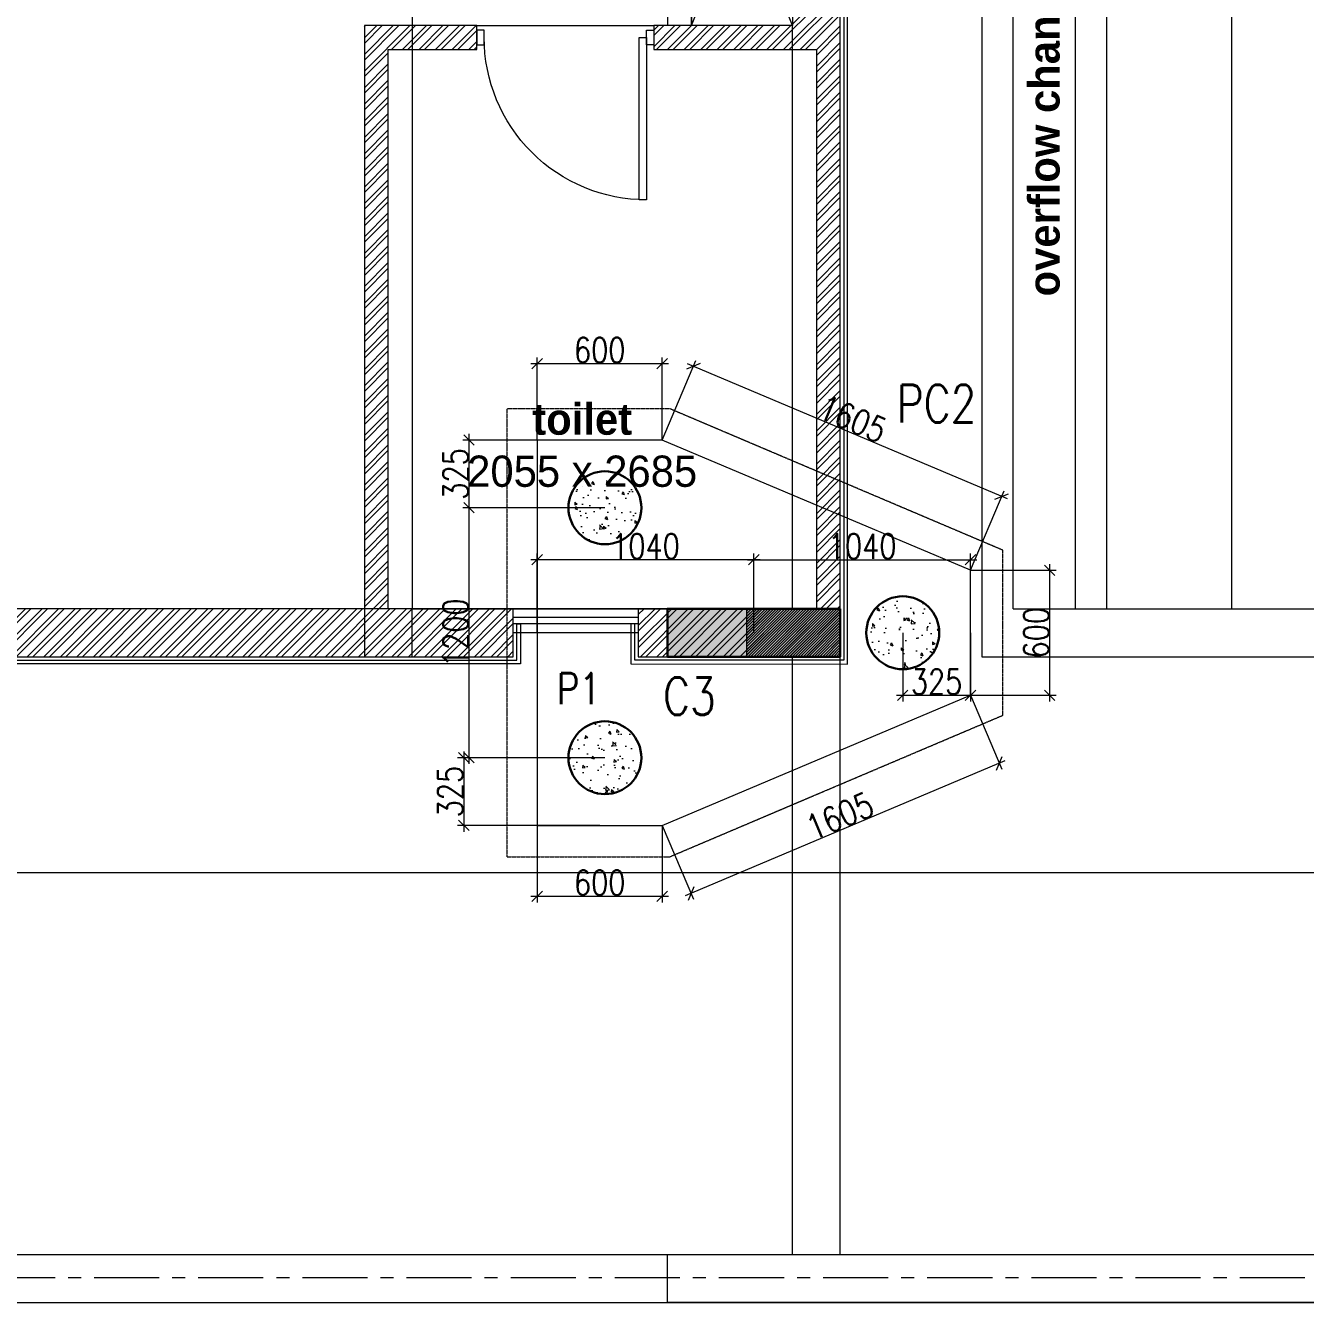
# Model space of a CAD drawing. Header units: metres. Extents: x 5205117 to 5948571, y 646915 to 1143748.
# Drawn here: x 5686707 to 5692852, y 806120 to 812250 of the extents above; entities that cross this region are included whole.
import ezdxf

# ---------------------------------------------------------------- set-up
doc = ezdxf.new("R2010")
doc.units = ezdxf.units.M
doc.header["$MEASUREMENT"] = 0
doc.header["$PDMODE"] = 35
doc.header["$PDSIZE"] = 10
for name, pattern in [('CENTER', [2, 1.25, -0.25, 0.25, -0.25]), ('DASHED', [0.75, 0.5, -0.25]), ('DOT2', [0.125, 0, -0.125]), ('HIDDEN', [0.375, 0.25, -0.125])]:
    doc.linetypes.add(name, pattern=pattern)
doc.layers.get('0').update_dxf_attribs({"color": 1, "linetype": 'DASHED', "lineweight": 30})
for name, color, linetype, lineweight in [('A-Center line', 1, 'CENTER', 9), ('PLOT', 7, 'Continuous', 5), ('road ht', 8, 'Continuous', 5), ('S-COLUMN & WALL', 5, 'Continuous', 30), ('S-COLUMN_H', 250, 'Continuous', 0), ('S-FOUND-EXCAVATION', 253, 'HIDDEN', 0), ('S-FOUND-FOOTING', 7, 'Continuous', 15), ('S-PILE', 96, 'Continuous', 30), ('S-TEXT', 7, 'Continuous', 0), ('S-TEXT COL.', 1, 'Continuous', 0), ('S-TEXT PILE', 7, 'Continuous', 0)]:
    doc.layers.add(name, color=color, linetype=linetype, lineweight=lineweight)
doc.layers.add('A-GF', color=8, linetype='Continuous', lineweight=0, transparency=0.5)
doc.styles.add('C-ROOM', font='arial.ttf')
doc.styles.add('CENTURY GOTHIC', font='GOTHIC.TTF')
doc.styles.add('SETU 1', font='romans.shx', dxfattribs={"width": 0.8})
doc.styles.get("Standard").update_dxf_attribs({"font": 'GOTHIC.TTF'})
doc.dimstyles.new('A-DIM 100', dxfattribs={"dimscale": 100, "dimtxt": 2.5, "dimasz": 1.5, "dimexe": 1, "dimexo": 1, "dimgap": 0.5, "dimtad": 1, "dimdec": 0, "dimrnd": 5, "dimzin": 3, "dimdsep": 46, "dimtxsty": 'C-ROOM', "dimblk1": 'ARCHTICK', "dimblk2": 'ARCHTICK', "dimsah": 1, "dimcen": 1.5, "dimdle": 1, "dimclrd": 256, "dimclre": 256, "dimclrt": 256, "dimadec": 0, "dimazin": 0, "dimtfac": 0.6, "dimtdec": 0, "dimtofl": 0, "dimtmove": 1, "dimatfit": 3, "dimfxl": 1, "dimtolj": 1, "dimtzin": 0, "dimlwd": -1, "dimlwe": -1, "dimarcsym": 0})
doc.dimstyles.get("Standard").update_dxf_attribs({"dimtxt": 2, "dimasz": 1, "dimexe": 0, "dimexo": 0, "dimgap": 0.1, "dimtad": 1, "dimdsep": 46, "dimtxsty": 'Standard', "dimblk": 'OBLIQUE', "dimcen": 0.1, "dimclrd": 256, "dimclre": 256, "dimclrt": 256, "dimadec": 0, "dimazin": 0, "dimtfac": 1, "dimtofl": 0, "dimtmove": 1, "dimatfit": 2, "dimldrblk": 'OPEN90', "dimfxl": 1, "dimtolj": 1, "dimtzin": 0, "dimlwd": -1, "dimlwe": -1, "dimarcsym": 0})

# ---------------------------------------------------------------- blocks, each defined once
blk = doc.blocks.new('_Oblique')
at = {"color": 0, "linetype": 'ByBlock', "lineweight": -2}
blk.add_line((-0.5, -0.5), (0.5, 0.5), dxfattribs=at)
blk = doc.blocks.new('*D272')
at = {"layer": 'Defpoints', "color": 0, "ltscale": 5, "transparency": 16777216}
for p in [(5710283.693550553, 809370.2669085823), (5683528.693550552, 809293.9105159726), (5710283.693550553, 808184.6789096132)]:
    blk.add_point(p, dxfattribs=at)
at = {"layer": 'road ht', "linetype": 'DOT2', "ltscale": 5, "transparency": 16777216}
for p, q in [((5710283.693550553, 809370.2669085823), (5710283.693550553, 808184.6789096132)), ((5683528.693550552, 809293.9105159726), (5683528.693550552, 808184.6789096132))]:
    blk.add_line(p, q, dxfattribs=at)
at = {"layer": 'road ht', "ltscale": 5, "transparency": 16777216}
blk.add_line((5683528.693550552, 808184.6789096132), (5710283.693550553, 808184.6789096132), dxfattribs=at)
at = {"layer": 'road ht', "ltscale": 5, "transparency": 16777216, "rotation": 180}
blk.add_blockref('_Oblique', (5683528.693550552, 808184.6789096132), dxfattribs=at)
at = {"layer": 'road ht', "ltscale": 5, "transparency": 16777216}
blk.add_blockref('_Oblique', (5710283.693550553, 808184.6789096132), dxfattribs=at)
at = {"layer": 'road ht', "ltscale": 5, "transparency": 16777216, "insert": (5696906.193550553, 808289.8095010477), "char_height": 200, "attachment_point": 5}
blk.add_mtext('\\A1;26755', dxfattribs=at)
blk = doc.blocks.new('_Open90')
at = {"color": 0, "linetype": 'ByBlock', "lineweight": -2}
for p, q in [((0, 0), (-1, 0)), ((-0.5, 0.5), (0, 0)), ((0, 0), (-0.5, -0.5))]:
    blk.add_line(p, q, dxfattribs=at)
blk = doc.blocks.new('P2')
at = {"layer": 'S-PILE', "lineweight": 0}
h = blk.add_hatch(dxfattribs=at)
h.set_pattern_fill('AR-CONC', color=256, scale=20)
h.set_pattern_definition([(50, (0, 0), (143.4520365201507, -12.55042699651902), [15, -165]), (355, (0, 0), (-27.7502667226, 150.4384267400024), [12, -132]), (100.45144446, (11.9543362, -1.0458688), (115.7017693454224, 137.8879981937259), [12.74803839999999, -140.2284223999999]), (46.1842, (0, 40), (213.4482661343145, -33.10385615861531), [22.5, -247.5]), (96.63563549000003, (17.787349, 37.2413386), (186.9323891348456, 194.8237201549101), [19.1220684, -210.3427519999999]), (351.18416399, (0, 40), (186.9323890109546, 194.823720053998), [18, -198.0000002]), (21, (20, 30), (119.3814104236923, -80.52377813306776), [15, -165]), (326, (20, 30), (48.66306638431634, 145.0300090093706), [12, -132]), (71.45144474, (29.94845080000001, 23.2896852), (168.0444753459942, 64.50623056127077), [12.748038, -140.2284224]), (37.5, (0, 0), (2.431971063458133, 66.5787707662623), [0, -130.4, 0, -134, 0, -132.5]), (7.499999999999999, (0, 0), (52.61390748842972, 78.88234237647205), [0, -76.39999999999999, 0, -127.4, 0, -50.5]), (327.5, (-44.59999999999999, 0), (106.7644872344818, -4.510974346875951), [0, -50, 0, -156, 0, -207]), (317.5, (-64.6, 0), (116.6372338684772, 20.02099646646354), [0, -65, 0, -103.6, 0, -147])])
edge = h.paths.add_edge_path()
edge.add_arc((0, 0), 175, 0, 360)
at = {"layer": 'S-PILE'}
blk.add_circle((0, 0), 175, dxfattribs=at)
blk = doc.blocks.new('*D283')
at = {"layer": 'Defpoints', "color": 0, "transparency": 16777216}
for p in [(5689913.220676262, 810614.7027130013), (5689763.557187534, 810260.2669218763), (5691243.69356581, 809635.2669085801)]:
    blk.add_point(p, dxfattribs=at)
at = {"layer": 'S-TEXT', "color": 9, "transparency": 16777216}
for p, q in [((5689763.557187534, 810260.2669218763), (5689924.890685853, 810642.3398415816)), ((5691243.69356581, 809635.2669085801), (5691405.027064129, 810017.3398282853))]:
    blk.add_line(p, q, dxfattribs=at)
at = {"layer": 'S-TEXT', "transparency": 16777216}
blk.add_line((5691420.994183118, 809978.0326901145), (5689885.583547682, 810626.372722592), dxfattribs=at)
at = {"layer": 'S-TEXT', "transparency": 16777216, "xscale": 50, "yscale": 50, "zscale": 50}
for p, rotation in [((5689913.220676262, 810614.7027130013), 157.107689334006), ((5691393.357054538, 809989.7026997051), 337.107689334006)]:
    blk.add_blockref('_Oblique', p, dxfattribs=dict(at, rotation=rotation))
at = {"layer": 'S-TEXT', "color": 0, "lineweight": 0, "transparency": 16777216, "insert": (5690678.57388618, 810362.0831516101), "char_height": 120, "attachment_point": 5, "rotation": 337.107689334006, "style": 'SETU 1'}
blk.add_mtext('\\A1;1605', dxfattribs=at)
blk = doc.blocks.new('*D284')
at = {"layer": 'Defpoints', "color": 0, "transparency": 16777216}
for p in [(5691243.693565809, 809035.2669085808), (5689763.557187534, 808410.2669218767), (5689901.664281176, 808083.1991814804)]:
    blk.add_point(p, dxfattribs=at)
at = {"layer": 'S-TEXT', "color": 9, "transparency": 16777216}
for p, q in [((5691243.693565809, 809035.2669085808), (5691393.470668621, 808680.5620394262)), ((5689763.557187534, 808410.2669218767), (5689913.334290346, 808055.5620527221))]:
    blk.add_line(p, q, dxfattribs=at)
at = {"layer": 'S-TEXT', "transparency": 16777216}
blk.add_line((5691409.437788211, 808719.8691773535), (5689874.027152419, 808071.5291723111), dxfattribs=at)
at = {"layer": 'S-TEXT', "transparency": 16777216, "xscale": 50, "yscale": 50, "zscale": 50}
for p, rotation in [((5691381.800659452, 808708.1991681843), 22.89230979239838), ((5689901.664281176, 808083.1991814804), 202.8923097923984)]:
    blk.add_blockref('_Oblique', p, dxfattribs=dict(at, rotation=rotation))
at = {"layer": 'S-TEXT', "color": 0, "lineweight": 0, "transparency": 16777216, "insert": (5690616.447450447, 808455.579620475), "char_height": 120, "attachment_point": 5, "rotation": 22.892309792398407, "style": 'SETU 1'}
blk.add_mtext('\\A1;1605', dxfattribs=at)
blk = doc.blocks.new('*D285')
at = {"layer": 'Defpoints', "color": 0, "transparency": 16777216}
for p in [(5691243.693565812, 809635.2669085813), (5691624.3916955, 809635.2669085813), (5691243.693565812, 809035.2669085815)]:
    blk.add_point(p, dxfattribs=at)
at = {"layer": 'S-TEXT', "transparency": 16777216}
blk.add_line((5691624.3916955, 809005.2669085814), (5691624.3916955, 809665.2669085811), dxfattribs=at)
at = {"layer": 'S-TEXT', "color": 9, "transparency": 16777216}
for p, q in [((5691243.693565812, 809635.2669085813), (5691654.391695501, 809635.2669085813)), ((5691243.693565812, 809035.2669085815), (5691654.391695501, 809035.2669085815))]:
    blk.add_line(p, q, dxfattribs=at)
at = {"layer": 'S-TEXT', "transparency": 16777216, "xscale": 50, "yscale": 50, "zscale": 50}
for p, rotation in [((5691624.3916955, 809635.2669085813), 90), ((5691624.3916955, 809035.2669085815), 270)]:
    blk.add_blockref('_Oblique', p, dxfattribs=dict(at, rotation=rotation))
at = {"layer": 'S-TEXT', "color": 0, "lineweight": 0, "transparency": 16777216, "insert": (5691559.3916955, 809335.2669085794), "char_height": 120, "attachment_point": 5, "rotation": 90, "style": 'SETU 1'}
blk.add_mtext('\\A1;600', dxfattribs=at)
blk = doc.blocks.new('*D281')
at = {"layer": 'Defpoints', "color": 0, "transparency": 16777216}
for p in [(5688836.354002749, 809935.266913728), (5689488.693565813, 809935.266913728), (5689488.693565812, 808735.2669137279)]:
    blk.add_point(p, dxfattribs=at)
at = {"layer": 'S-TEXT', "transparency": 16777216}
blk.add_line((5688836.354002749, 808705.266913728), (5688836.354002749, 809965.2669137281), dxfattribs=at)
at = {"layer": 'S-TEXT', "color": 9, "transparency": 16777216}
for p, q in [((5689488.693565813, 809935.266913728), (5688806.354002748, 809935.266913728)), ((5689488.693565812, 808735.2669137279), (5688806.354002748, 808735.2669137279))]:
    blk.add_line(p, q, dxfattribs=at)
at = {"layer": 'S-TEXT', "transparency": 16777216, "xscale": 50, "yscale": 50, "zscale": 50}
for p, rotation in [((5688836.354002749, 809935.266913728), 90), ((5688836.354002749, 808735.2669137279), 270)]:
    blk.add_blockref('_Oblique', p, dxfattribs=dict(at, rotation=rotation))
at = {"layer": 'S-TEXT', "color": 0, "lineweight": 0, "transparency": 16777216, "insert": (5688771.354002748, 809335.2669137262), "char_height": 120, "attachment_point": 5, "rotation": 90, "style": 'SETU 1'}
blk.add_mtext('\\A1;1200', dxfattribs=at)
blk = doc.blocks.new('*D286')
at = {"layer": 'Defpoints', "color": 0, "transparency": 16777216}
for p in [(5689163.557139238, 808410.2669218767), (5689763.557187534, 808410.2669218767), (5689763.557187534, 808070.4111600743)]:
    blk.add_point(p, dxfattribs=at)
at = {"layer": 'S-TEXT', "color": 9, "transparency": 16777216}
for p, q in [((5689163.557139238, 808410.2669218767), (5689163.557139238, 808040.4111600742)), ((5689763.557187534, 808410.2669218767), (5689763.557187534, 808040.4111600742))]:
    blk.add_line(p, q, dxfattribs=at)
at = {"layer": 'S-TEXT', "transparency": 16777216}
blk.add_line((5689133.557139237, 808070.4111600743), (5689793.557187534, 808070.4111600743), dxfattribs=at)
at = {"layer": 'S-TEXT', "transparency": 16777216, "xscale": 50, "yscale": 50, "zscale": 50, "rotation": 180}
blk.add_blockref('_Oblique', (5689163.557139238, 808070.4111600743), dxfattribs=at)
at = {"layer": 'S-TEXT', "transparency": 16777216, "xscale": 50, "yscale": 50, "zscale": 50}
blk.add_blockref('_Oblique', (5689763.557187534, 808070.4111600743), dxfattribs=at)
at = {"layer": 'S-TEXT', "color": 0, "lineweight": 0, "transparency": 16777216, "insert": (5689463.557163386, 808135.4111600743), "char_height": 120, "attachment_point": 5, "style": 'SETU 1'}
blk.add_mtext('\\A1;600', dxfattribs=at)
blk = doc.blocks.new('*D287')
at = {"layer": 'Defpoints', "color": 0, "transparency": 16777216}
for p in [(5689763.557187534, 810627.23710753), (5689163.557139239, 810260.2669218766), (5689763.557187534, 810260.2669218766)]:
    blk.add_point(p, dxfattribs=at)
at = {"layer": 'S-TEXT', "transparency": 16777216}
blk.add_line((5689133.557139239, 810627.23710753), (5689793.557187534, 810627.23710753), dxfattribs=at)
at = {"layer": 'S-TEXT', "color": 9, "transparency": 16777216}
for p, q in [((5689163.557139239, 810260.2669218766), (5689163.557139239, 810657.23710753)), ((5689763.557187534, 810260.2669218766), (5689763.557187534, 810657.23710753))]:
    blk.add_line(p, q, dxfattribs=at)
at = {"layer": 'S-TEXT', "transparency": 16777216, "xscale": 50, "yscale": 50, "zscale": 50, "rotation": 180}
blk.add_blockref('_Oblique', (5689163.557139239, 810627.23710753), dxfattribs=at)
at = {"layer": 'S-TEXT', "transparency": 16777216, "xscale": 50, "yscale": 50, "zscale": 50}
blk.add_blockref('_Oblique', (5689763.557187534, 810627.23710753), dxfattribs=at)
at = {"layer": 'S-TEXT', "color": 0, "lineweight": 0, "transparency": 16777216, "insert": (5689463.557163386, 810692.2371075301), "char_height": 120, "attachment_point": 5, "style": 'SETU 1'}
blk.add_mtext('\\A1;600', dxfattribs=at)
blk = doc.blocks.new('*D288')
at = {"layer": 'Defpoints', "color": 0, "transparency": 16777216}
for p in [(5689163.557139238, 809685.9445876313), (5689163.557139238, 809335.2669218766), (5690203.69356581, 809335.2669085829)]:
    blk.add_point(p, dxfattribs=at)
at = {"layer": 'S-TEXT', "color": 9, "transparency": 16777216}
for p, q in [((5689163.557139238, 809335.2669218766), (5689163.557139238, 809715.9445876313)), ((5690203.69356581, 809335.2669085829), (5690203.69356581, 809715.9445876313))]:
    blk.add_line(p, q, dxfattribs=at)
at = {"layer": 'S-TEXT', "transparency": 16777216}
blk.add_line((5690233.69356581, 809685.9445876313), (5689133.557139237, 809685.9445876313), dxfattribs=at)
at = {"layer": 'S-TEXT', "transparency": 16777216, "xscale": 50, "yscale": 50, "zscale": 50, "rotation": 180}
blk.add_blockref('_Oblique', (5689163.557139238, 809685.9445876313), dxfattribs=at)
at = {"layer": 'S-TEXT', "transparency": 16777216, "xscale": 50, "yscale": 50, "zscale": 50}
blk.add_blockref('_Oblique', (5690203.69356581, 809685.9445876313), dxfattribs=at)
at = {"layer": 'S-TEXT', "color": 0, "lineweight": 0, "transparency": 16777216, "insert": (5689683.625352524, 809750.9445876314), "char_height": 120, "attachment_point": 5, "style": 'SETU 1'}
blk.add_mtext('\\A1;1040', dxfattribs=at)
blk = doc.blocks.new('*D289')
at = {"layer": 'Defpoints', "color": 0, "transparency": 16777216}
for p in [(5691243.69356581, 809685.9445876312), (5690203.69356581, 809335.2669085829), (5691243.69356581, 809335.2669085808)]:
    blk.add_point(p, dxfattribs=at)
at = {"layer": 'S-TEXT', "color": 9, "transparency": 16777216}
for p, q in [((5690203.69356581, 809335.2669085829), (5690203.69356581, 809715.9445876313)), ((5691243.69356581, 809335.2669085808), (5691243.69356581, 809715.9445876313))]:
    blk.add_line(p, q, dxfattribs=at)
at = {"layer": 'S-TEXT', "transparency": 16777216}
blk.add_line((5690173.69356581, 809685.9445876312), (5691273.69356581, 809685.9445876312), dxfattribs=at)
at = {"layer": 'S-TEXT', "transparency": 16777216, "xscale": 50, "yscale": 50, "zscale": 50, "rotation": 180}
blk.add_blockref('_Oblique', (5690203.69356581, 809685.9445876312), dxfattribs=at)
at = {"layer": 'S-TEXT', "transparency": 16777216, "xscale": 50, "yscale": 50, "zscale": 50}
blk.add_blockref('_Oblique', (5691243.69356581, 809685.9445876312), dxfattribs=at)
at = {"layer": 'S-TEXT', "color": 0, "lineweight": 0, "transparency": 16777216, "insert": (5690723.69356581, 809750.9445876312), "char_height": 120, "attachment_point": 5, "style": 'SETU 1'}
blk.add_mtext('\\A1;1040', dxfattribs=at)
blk = doc.blocks.new('*D290')
at = {"layer": 'Defpoints', "color": 0, "transparency": 16777216}
for p in [(5689488.693565812, 808735.2669137279), (5688811.354002751, 808410.2669218772), (5689463.693565812, 808410.2669218772)]:
    blk.add_point(p, dxfattribs=at)
at = {"layer": 'S-TEXT', "color": 9, "transparency": 16777216}
for p, q in [((5689488.693565812, 808735.2669137279), (5688781.354002751, 808735.2669137279)), ((5689463.693565812, 808410.2669218772), (5688781.354002751, 808410.2669218772))]:
    blk.add_line(p, q, dxfattribs=at)
at = {"layer": 'S-TEXT', "transparency": 16777216}
blk.add_line((5688811.354002751, 808765.266913728), (5688811.354002751, 808380.2669218773), dxfattribs=at)
at = {"layer": 'S-TEXT', "transparency": 16777216, "xscale": 50, "yscale": 50, "zscale": 50}
for p, rotation in [((5688811.354002751, 808735.2669137279), 90), ((5688811.354002751, 808410.2669218772), 270)]:
    blk.add_blockref('_Oblique', p, dxfattribs=dict(at, rotation=rotation))
at = {"layer": 'S-TEXT', "color": 0, "lineweight": 0, "transparency": 16777216, "insert": (5688746.354002751, 808572.7669178006), "char_height": 120, "attachment_point": 5, "rotation": 90, "style": 'SETU 1'}
blk.add_mtext('\\A1;325', dxfattribs=at)
blk = doc.blocks.new('*D282')
at = {"layer": 'Defpoints', "color": 0, "transparency": 16777216}
for p in [(5688836.354002754, 810260.2668952849), (5689488.693565812, 810260.2668952849), (5689488.693565812, 809935.2669034342)]:
    blk.add_point(p, dxfattribs=at)
at = {"layer": 'S-TEXT', "color": 9, "transparency": 16777216}
for p, q in [((5689488.693565812, 810260.2668952849), (5688806.354002754, 810260.2668952849)), ((5689488.693565812, 809935.2669034342), (5688806.354002754, 809935.2669034342))]:
    blk.add_line(p, q, dxfattribs=at)
at = {"layer": 'S-TEXT', "transparency": 16777216}
blk.add_line((5688836.354002754, 809905.2669034341), (5688836.354002754, 810290.2668952848), dxfattribs=at)
at = {"layer": 'S-TEXT', "transparency": 16777216, "xscale": 50, "yscale": 50, "zscale": 50}
for p, rotation in [((5688836.354002754, 810260.2668952849), 90), ((5688836.354002754, 809935.2669034342), 270)]:
    blk.add_blockref('_Oblique', p, dxfattribs=dict(at, rotation=rotation))
at = {"layer": 'S-TEXT', "color": 0, "lineweight": 0, "transparency": 16777216, "insert": (5688771.354002754, 810097.7668993577), "char_height": 120, "attachment_point": 5, "rotation": 90, "style": 'SETU 1'}
blk.add_mtext('\\A1;325', dxfattribs=at)
blk = doc.blocks.new('*D291')
at = {"layer": 'Defpoints', "color": 0, "transparency": 16777216}
for p in [(5690918.69356581, 809335.2669085808), (5691243.69356581, 809335.2669085808), (5691243.69356581, 809035.2669085808)]:
    blk.add_point(p, dxfattribs=at)
at = {"layer": 'S-TEXT', "color": 9, "transparency": 16777216}
for p, q in [((5690918.69356581, 809335.2669085808), (5690918.69356581, 809005.2669085807)), ((5691243.69356581, 809335.2669085808), (5691243.69356581, 809005.2669085807))]:
    blk.add_line(p, q, dxfattribs=at)
at = {"layer": 'S-TEXT', "transparency": 16777216}
blk.add_line((5690888.693565811, 809035.2669085808), (5691273.69356581, 809035.2669085808), dxfattribs=at)
at = {"layer": 'S-TEXT', "transparency": 16777216, "xscale": 50, "yscale": 50, "zscale": 50, "rotation": 180}
blk.add_blockref('_Oblique', (5690918.69356581, 809035.2669085808), dxfattribs=at)
at = {"layer": 'S-TEXT', "transparency": 16777216, "xscale": 50, "yscale": 50, "zscale": 50}
blk.add_blockref('_Oblique', (5691243.69356581, 809035.2669085808), dxfattribs=at)
at = {"layer": 'S-TEXT', "color": 0, "lineweight": 0, "transparency": 16777216, "insert": (5691081.19356581, 809100.2669085808), "char_height": 120, "attachment_point": 5, "style": 'SETU 1'}
blk.add_mtext('\\A1;325', dxfattribs=at)

msp = doc.modelspace()

# ---------------------------------------------------------------- hatches: boundary and pattern name
at = {"layer": 'A-GF', "ltscale": 5}
h = msp.add_hatch(dxfattribs=at)
h.set_pattern_fill('ANSI32', color=256, scale=150)
h.set_pattern_definition([(45, (2381980.782395633, 499763.4605104462), (-39.77475644174329, 39.7747564417433), []), (45, (2382007.298899882, 499763.4605104462), (-39.77475644174329, 39.7747564417433), [])])
h.paths.add_polyline_path([(5713728.693550554, 818510.2669085816), (5708828.693550552, 818510.2669085818), (5708828.693550552, 817910.2669085818), (5713728.693550554, 817910.2669085816)])
h.paths.add_polyline_path([(5709058.693550552, 818280.2669085818), (5709058.693550552, 818140.2669085818), (5713498.693550554, 818140.2669085818), (5713498.693550554, 818280.2669085816)], flags=16)
h.paths.add_polyline_path([(5710768.693550553, 813220.266908582), (5710283.693550553, 813220.266908582), (5710283.693550553, 813475.2669085818), (5710768.693550553, 813475.2669085818)], flags=16)
h.paths.add_polyline_path([(5708298.693550553, 818280.2669085818), (5701273.693550553, 818280.2669085818), (5701273.693550553, 819525.2669085816), (5701503.693550553, 819525.2669085816), (5701503.693550551, 818510.2669085818), (5704338.693550552, 818510.2669085816), (5704338.693550552, 819525.2669085816), (5704938.693550554, 819525.2669085816), (5704938.693550552, 818510.2669085818), (5708528.693550553, 818510.2669085818), (5708528.693550553, 817910.2669085818), (5708298.693550553, 817910.2669085818)])
h.paths.add_polyline_path([(5698318.693550552, 818510.2669085818), (5698318.693550552, 816435.2669085818), (5699148.693550552, 816435.2669085818), (5699148.693550552, 818510.2669085818)])
h.paths.add_polyline_path([(5698918.693550552, 816550.2669085817), (5698918.693550552, 818280.2669085818), (5698433.693550553, 818280.2669085818), (5698433.693550553, 816550.2669085817)], flags=16)
h.paths.add_polyline_path([(5710768.693550553, 809705.2669085815), (5710283.693550553, 809705.2669085815), (5710283.693550553, 809450.2669085816), (5710768.693550553, 809450.2669085816)], flags=16)
h.paths.add_polyline_path([(5710053.693550553, 813105.2669085818), (5710883.693550552, 813105.2669085818), (5710883.693550552, 813705.2669085816), (5707848.693550553, 813705.2669085816), (5707848.693550553, 813475.2669085818), (5710053.693550553, 813475.2669085818)])
h.paths.add_polyline_path([(5701273.693550553, 821395.2669085816), (5698548.693550552, 821395.2669085816), (5698548.693550552, 821140.2669085817), (5701273.693550553, 821140.2669085817)], flags=16)
h.paths.add_polyline_path([(5704823.693550552, 818510.2669085818), (5704823.693550553, 819295.2669085817), (5704568.693550553, 819295.2669085817), (5704568.693550552, 818510.2669085818)], flags=16)
h.paths.add_polyline_path([(5704938.693550552, 821625.2669085816), (5704938.693550552, 821025.2669085816), (5704338.693550552, 821025.2669085816), (5704338.693550552, 821625.2669085816)])
h.paths.add_polyline_path([(5690388.693550552, 821140.2669085817), (5690388.693550552, 821395.2669085816), (5689903.693550552, 821395.2669085816), (5689903.693550552, 821140.2669085817)], flags=16)
h.paths.add_polyline_path([(5690618.693550552, 818510.2669085818), (5690618.693550552, 816435.2669085818), (5689788.693550553, 816435.2669085818), (5689788.693550553, 818510.2669085818)])
h.paths.add_polyline_path([(5690018.693550553, 816550.2669085817), (5690018.693550553, 818280.2669085818), (5690503.693550552, 818280.2669085818), (5690503.693550552, 816550.2669085817)], flags=16)
h.paths.add_polyline_path([(5682233.693550553, 817035.2669085817), (5681403.693550552, 817035.2669085817), (5681403.693550552, 816435.2669085818), (5688563.693550552, 816435.2669085818), (5688563.693550552, 816665.2669085818), (5682233.693550553, 816665.2669085818)])
h.paths.add_polyline_path([(5688563.693550552, 813705.2669085816), (5682928.693550552, 813705.2669085816), (5682928.693550552, 813105.2669085818), (5683758.693550552, 813105.2669085818), (5683758.693550552, 813475.2669085818), (5688563.693550552, 813475.2669085818)])
h.paths.add_polyline_path([(5683043.693550551, 813220.266908582), (5683043.693550551, 813475.2669085818), (5683528.693550552, 813475.2669085818), (5683528.693550552, 813220.266908582)], flags=16)
h.paths.add_polyline_path([(5683528.693550552, 809450.2669085818), (5683528.693550552, 809705.2669085817), (5683043.693550551, 809705.2669085817), (5683043.693550551, 809450.2669085818)], flags=16)
h.paths.add_polyline_path([(5710883.693550552, 809220.2669085732), (5704708.693550552, 809220.2669085803), (5704708.693550553, 809935.266908582), (5704938.693550554, 809935.266908582), (5704938.693550552, 809450.2669085816), (5706583.693550554, 809450.2669085811), (5706583.693550554, 809935.2669085815), (5706698.693550553, 809935.2669085815), (5706698.693550553, 809450.2669085811), (5710053.693550553, 809450.2669085816), (5710053.693550553, 809820.2669085814), (5710883.693550552, 809820.2669085814)])
h.paths.add_polyline_path([(5703658.693550551, 809935.2669085815), (5703658.693550551, 809220.2669085814), (5702503.693550552, 809220.2669085814), (5702503.693550552, 809935.2669085815), (5702618.693550552, 809935.2669085815), (5702618.693550553, 809450.2669085802), (5703543.693550551, 809450.2669085814), (5703543.693550552, 809935.2669085815)], flags=17)
h.paths.add_polyline_path([(5701503.693550551, 821625.2669085816), (5698318.693550552, 821625.2669085815), (5698318.693550552, 821255.2669085816), (5690618.693550552, 821255.2669085816), (5690618.693550552, 821625.2669085816), (5681403.693550552, 821625.2669085816), (5681403.693550552, 821025.2669085816), (5682233.693550553, 821025.2669085816), (5682233.693550553, 821395.2669085816), (5689788.693550553, 821395.2669085816), (5689788.693550553, 821025.2669085816), (5701503.693550551, 821025.2669085816)])
h.paths.add_polyline_path([(5682003.693550552, 821395.2669085816), (5682003.693550552, 821140.2669085817), (5681518.693550552, 821140.2669085817), (5681518.693550552, 821395.2669085816)], flags=16)
h.paths.add_polyline_path([(5682003.693550552, 816665.2669085818), (5682003.693550552, 816920.2669085818), (5681518.693550552, 816920.2669085818), (5681518.693550552, 816665.2669085818)], flags=16)
h.paths.add_polyline_path([(5704568.693550552, 821395.2669085816), (5704568.693550552, 821140.2669085817), (5704823.693550552, 821140.2669085817), (5704823.693550552, 821395.2669085816)], flags=16)
h.paths.add_polyline_path([(5706583.693550554, 812200.2669085775), (5706583.693550554, 813475.2669085826), (5706098.693550553, 813475.2669085826), (5706098.693550553, 813705.2669085816), (5706698.693550553, 813705.2669085816), (5706698.693550553, 810835.2669085816), (5706583.693550554, 810835.2669085816), (5706583.693550554, 812085.2669085774), (5702618.693550553, 812085.2669085776), (5702618.693550553, 812200.2669085771)])
h.paths.add_polyline_path([(5698433.693550553, 813475.2669085822), (5700098.693550552, 813475.2669085818), (5700098.693550553, 811775.266908582), (5698318.693550554, 811775.266908582), (5698318.693550552, 809220.2669085814), (5699148.693550552, 809220.2669085814), (5699148.693550552, 809935.2669085815), (5698433.693550553, 809935.2669085815), (5698433.693550553, 811660.266908582), (5700098.693550553, 811660.266908582), (5700098.693550552, 810785.2669085815), (5700213.693550552, 810785.2669085815), (5700213.693550552, 813475.2669085818), (5702503.693550552, 813475.2669085818), (5702503.693550552, 810835.2669085816), (5702618.693550553, 810835.2669085816), (5702618.693550553, 813475.2669085816), (5704823.693550553, 813475.2669085814), (5704823.693550552, 813050.2669085755), (5704938.693550551, 813050.2669085755), (5704938.693550554, 813475.2669085814), (5704938.693550554, 813475.2669085822), (5704938.693550554, 813705.2669085823), (5698318.693550552, 813705.2669085816), (5698318.693550554, 812675.2669085817), (5698433.693550553, 812675.2669085817)])
h.paths.add_polyline_path([(5698548.693550552, 809450.2669085816), (5699033.693550553, 809450.2669085816), (5699033.693550553, 809820.2669085814), (5698548.693550552, 809820.2669085813)], flags=16)
h.paths.add_polyline_path([(5699748.693550552, 809820.2669085814), (5700213.693550552, 809820.2669085814), (5700213.693550552, 809935.2669085815), (5699748.693550552, 809935.2669085815)], flags=17)
h.paths.add_polyline_path([(5688873.693550553, 812250.2669085815), (5688333.693550555, 812250.2669085815), (5688333.693550552, 809450.2669085818), (5683758.693550552, 809450.2669085818), (5683758.693550552, 809820.2669085818), (5682928.693550552, 809820.2669085818), (5682928.693550552, 809220.2669085818), (5689048.693550552, 809220.2669085818), (5689048.693550552, 809450.2669085818), (5688448.693550553, 809450.2669085818), (5688448.693550554, 812135.2669085815), (5688873.693550553, 812135.2669085815)])
h.paths.add_polyline_path([(5689723.693550551, 812250.2669085816), (5689723.693550551, 812135.2669085815), (5690503.693550552, 812135.2669085815), (5690503.693550552, 809450.2669085818), (5689648.693550553, 809450.2669085818), (5689648.693550553, 809220.2669098481), (5690618.693550552, 809220.2669085818), (5690618.693550552, 813705.2669085816), (5689788.693550553, 813705.2669085816), (5689788.693550553, 813475.2669085818), (5690388.693550552, 813475.2669085818), (5690388.693550552, 812250.2669085816)])
at = {"layer": 'A-GF', "ltscale": 100}
h = msp.add_hatch(dxfattribs=at)
h.set_pattern_fill('ANSI31', color=256, scale=75, angle=-5.09e-14)
h.set_pattern_definition([(44.99999999999992, (2002005.084161891, 444907.4846533007), (-6.629126073623877, 6.629126073623888), [])])
h.paths.add_polyline_path([(5690168.693550552, 809450.2669092694), (5690618.693550552, 809450.2669085823), (5690618.693550553, 809220.2669085821), (5690168.693550552, 809220.2669092692)])
at = {"layer": 'S-COLUMN_H'}
h = msp.add_hatch(color=256, dxfattribs=at)
h.dxf.hatch_style = 1
h.paths.add_polyline_path([(5690618.693550553, 809450.266908583), (5690618.693550553, 809220.2669085828), (5689788.693565811, 809220.2669085828), (5689788.693565811, 809450.266908583)])

# ---------------------------------------------------------------- linework, layer by layer
at = {"layer": 'A-Center line', "ltscale": 250}
msp.add_line((5722848.693550552, 806237.5943430502), (5670188.086498703, 806237.5943430502), dxfattribs=at)
at = {"layer": 'A-GF', "ltscale": 5}
for p, q in [((5691448.693550903, 809450.266908558), (5691448.693550553, 816435.266908569)), ((5691748.693550903, 809450.2669085731), (5691748.693550553, 816435.266908584)), ((5691898.693550903, 809450.2669085806), (5691898.693550553, 816435.2669085916)), ((5692498.693550903, 809450.2669085921), (5692498.693550553, 816435.2669085916)), ((5689788.693550553, 813475.2669097299), (5689788.693550553, 812250.2669085816)), ((5688873.693550552, 812250.2669085811), (5689723.693550551, 812250.2669085811)), ((5689648.693550553, 809407.7669085823), (5689048.693550552, 809407.7669085823)), ((5691448.693550903, 809450.2669085806), (5696698.693550902, 809450.2669085806)), ((5689648.693550553, 809377.7669085822), (5689048.693550552, 809377.7669085822)), ((5690388.693550552, 806350.2669085817), (5690388.693550552, 809225.266908564)), ((5690618.693550552, 806350.2669085817), (5690618.693550552, 809225.266908564))]:
    msp.add_line(p, q, dxfattribs=at)
at = {"layer": 'A-GF', "ltscale": 10}
for p, q in [((5688873.693550552, 812228.183575249), (5688873.693550552, 812157.3502419158)), ((5688909.110217217, 812228.183575249), (5688873.693550552, 812228.183575249)), ((5688909.110217217, 812157.3502419158), (5688909.110217217, 812228.183575249)), ((5689688.276883884, 812157.3502419158), (5689688.276883884, 812228.183575249)), ((5689688.276883884, 812228.183575249), (5689723.693550551, 812228.183575249)), ((5689723.693550551, 812228.183575249), (5689723.693550551, 812157.3502419158)), ((5689652.860217218, 811413.6002419165), (5689652.860217218, 812192.7669085824)), ((5689652.860217218, 812192.7669085824), (5689688.276883884, 812192.7669085824)), ((5689688.276883884, 812192.7669085824), (5689688.276883884, 811413.6002419165)), ((5688873.693550552, 812157.3502419158), (5688909.110217217, 812157.3502419158)), ((5689723.693550551, 812157.3502419158), (5689688.276883884, 812157.3502419158)), ((5689688.276883884, 811413.6002419165), (5689652.860217218, 811413.6002419165))]:
    msp.add_line(p, q, dxfattribs=at)
at = {"layer": 'A-GF', "ltscale": 100}
for p, q in [((5689648.693550553, 809450.2669085818), (5689048.693550552, 809450.2669085818)), ((5689648.693550553, 809450.2669085818), (5689048.693550552, 809450.2669085818)), ((5689648.693550553, 809335.266908582), (5689048.693550552, 809335.266908582))]:
    msp.add_line(p, q, dxfattribs=at)
at = {"layer": 'A-GF', "ltscale": 5}
for points in [[(5691298.693550556, 809220.2669098375), (5696928.693550553, 809220.2669098375), (5696928.693550927, 811690.2669098367), (5695048.693550506, 811690.2669098367), (5695048.693550508, 815205.1863903308), (5695728.774068959, 815205.1863903308), (5695728.77406877, 816665.3014613569), (5691298.693550556, 816665.3014613569)], [(5690168.693550552, 813475.2669085818), (5690168.693550552, 813705.2659375074), (5689788.693550553, 813705.2669085823), (5689788.693550553, 816435.2669085772), (5686738.679101096, 816435.2669085826), (5686738.679101096, 813705.266908583), (5688563.693550174, 813705.2669085797), (5688563.693550551, 809450.2669085828), (5690388.693550551, 809450.266908583), (5690388.693550551, 812250.2669085825), (5689903.693550552, 812250.2669085825), (5689913.537542305, 813475.2669085818)], [(5689918.693550551, 813722.2669085817), (5690635.693550553, 813722.2669085817), (5690635.693550553, 809203.2669085558), (5689631.693550552, 809203.2669098742), (5689631.693550552, 809377.7669085822), (5689613.693550552, 809377.7669085822), (5689613.693550552, 809185.2669099018), (5690653.693550553, 809185.2669085282), (5690653.693550553, 813740.2669085817), (5689918.693550551, 813740.2669085817)], [(5689723.693550551, 812250.2669085816), (5689723.693550551, 812135.2669085815), (5690503.693550552, 812135.2669085815), (5690503.693550552, 809450.2669085818), (5689648.693550553, 809450.2669085818), (5689648.693550553, 809220.2669098481), (5690618.693550552, 809220.2669085818), (5690618.693550552, 813705.2669085816), (5689788.693550553, 813705.2669085816), (5689788.693550553, 813475.2669085818), (5690388.693550552, 813475.2669085818), (5690388.693550552, 812250.2669085816)], [(5688873.693550553, 812250.2669085815), (5688333.693550555, 812250.2669085815), (5688333.693550552, 809450.2669085818), (5683758.693550552, 809450.2669085818), (5683758.693550552, 809820.2669085818), (5682928.693550552, 809820.2669085818), (5682928.693550552, 809220.2669085818), (5689048.693550552, 809220.2669085818), (5689048.693550552, 809450.2669085818), (5688448.693550553, 809450.2669085818), (5688448.693550554, 812135.2669085815), (5688873.693550553, 812135.2669085815)], [(5683628.693550552, 809855.2669085817), (5683628.693550552, 809837.2669085817), (5682911.693550551, 809837.2669085817), (5682911.693550551, 809203.2669085817), (5689065.693550552, 809203.2669085817), (5689065.693550552, 809377.7669085822), (5689083.693550552, 809377.7669085822), (5689083.693550552, 809185.2669085817), (5682893.693550552, 809185.2669085817), (5682893.693550552, 809855.2669085817)], [(5689788.693550553, 806350.2669085817), (5699148.693550553, 806350.2669085817), (5699148.693550553, 806120.2669085817), (5689788.693550553, 806120.2669085817)]]:
    msp.add_lwpolyline(points, close=True, dxfattribs=at)
msp.add_lwpolyline([(5690388.693550552, 812250.2669085816), (5689903.693550554, 813471.5199361185), (5689903.693550554, 812250.2669085816), (5690388.693550552, 813471.5199361185)], dxfattribs=at)
at = {"layer": 'A-GF', "ltscale": 5, "flags": 128}
for points in [[(5688333.693550552, 809220.2669090927), (5688563.693550551, 809220.2669090927), (5688563.693550551, 809450.2669090932), (5688333.693550552, 809450.2669090932)], [(5690168.693550552, 809450.2669092694), (5690168.693550552, 809220.2669092692), (5690618.693550553, 809220.2669085821), (5690618.693550552, 809450.2669085823)]]:
    msp.add_lwpolyline(points, close=True, dxfattribs=at)
at = {"layer": 'A-GF', "ltscale": 2, "extrusion": (0, 0, -1)}
msp.add_ellipse((5689688.276883884, 812192.7669085824), major_axis=(-710.2358442564727, -320.4149496775469), ratio=0.9999999999995486, start_param=-1.146995773609642, end_param=0.4238005531855924, dxfattribs=at)
at = {"layer": 'PLOT', "ltscale": 0.5}
for p, q in [((5670418.086503477, 806350.2669085826), (5722618.693550552, 806350.2669085826)), ((5670418.086503477, 806120.2669085828), (5722848.693550556, 806120.2669085828))]:
    msp.add_line(p, q, dxfattribs=at)
at = {"layer": 'S-COLUMN & WALL', "color": 5}
msp.add_lwpolyline([(5690618.693550553, 809450.266908583), (5690618.693550553, 809220.2669085828), (5689788.693565811, 809220.2669085828), (5689788.693565811, 809450.266908583)], close=True, dxfattribs=at)
at = {"layer": 'S-FOUND-EXCAVATION'}
msp.add_lwpolyline([(5691398.335867777, 809731.7020976224), (5689800.803281476, 810410.2669218503), (5689018.199441206, 810410.2669218503), (5689018.199441205, 808260.2669218506), (5689800.803280162, 808260.2669218506), (5691398.335867777, 808938.8317177126)], close=True, dxfattribs=at)
at = {"layer": 'S-FOUND-FOOTING', "color": 202}
msp.add_lwpolyline([(5691243.69356581, 809635.2669085808), (5689763.557187534, 810260.2669218766), (5689163.557139239, 810260.2669218766), (5689163.557139238, 808410.2669218767), (5689763.557187534, 808410.2669218767), (5691243.69356581, 809035.266908581), (5691243.69356581, 809635.2669085808)], dxfattribs=at)

# ---------------------------------------------------------------- block references
at = {"layer": 'S-PILE', "rotation": 270}
for p in [(5689488.69356581, 809935.2669137275), (5690918.69356581, 809335.2669085808), (5689488.693565809, 808735.2669137276)]:
    msp.add_blockref('P2', p, dxfattribs=at)

# ---------------------------------------------------------------- texts
at = {"layer": 'A-GF', "insert": (5691597.751756583, 811769.3491166804), "char_height": 150, "width": 1740.317131203263, "attachment_point": 5, "rotation": 90.00000000288023, "style": 'CENTURY GOTHIC'}
msp.add_mtext('{\\fCentury Gothic|b1|i0|c0|p34;overflow channel}', dxfattribs=at)
at = {"layer": 'A-GF', "insert": (5689379.489763163, 810234.8848778305), "char_height": 150, "width": 1134.096872875595, "attachment_point": 5, "style": 'CENTURY GOTHIC'}
msp.add_mtext('{\\fCentury Gothic|b1|i0|c0|p34;toilet\\P}2055 x 2685', dxfattribs=at)
at = {"layer": 'S-TEXT COL.', "color": 7, "style": 'SETU 1', "width": 0.8}
msp.add_text('PC2', height=180, dxfattribs=at).set_placement((5690889.101869953, 810345.3956124072))
at = {"layer": 'S-TEXT COL.', "color": 1, "true_color": 0xe61414, "style": 'SETU 1', "width": 0.8}
msp.add_text('C3', height=180, dxfattribs=at).set_placement((5689768.12308285, 808940.9352797623))
at = {"layer": 'S-TEXT PILE', "style": 'SETU 1', "width": 0.8}
msp.add_text('P1', height=150, dxfattribs=at).set_placement((5689258.01345761, 808991.7619636187))

# ---------------------------------------------------------------- dimensions: what is measured, and where the dimension line sits
at = {"layer": 'road ht', "ltscale": 5}
dim = msp.add_linear_dim(base=(5710283.693550553, 808184.6789096132), p1=(5683528.693550552, 809293.9105159726), p2=(5710283.693550553, 809370.2669085823), dimstyle='Standard', override={"dimtxt": 200, "dimdec": 0, "dimtdec": 0, "dimfxl": 0.1}, dxfattribs=at)
dim.commit()
dim.dimension.update_dxf_attribs({"geometry": '*D272', "text_midpoint": (5696906.193550553, 808289.8095010477)})
at = {"layer": 'S-TEXT', "lineweight": 0}
for p1, p2, distance, picture, middle in [((5689163.557139239, 810260.2669218766), (5689763.557187534, 810260.2669218766), 366.97018565342296, '*D287', (5689463.557163386, 810692.2371075301)), ((5691243.69356581, 809635.2669085808), (5689763.557187534, 810260.2669218766), -384.73872938454065, '*D283', (5690678.57388618, 810362.0831516101)), ((5689488.693565809, 808735.2669137276), (5689488.69356581, 809935.2669137275), 652.3395630614832, '*D281', (5688771.354002748, 809335.2669137262)), ((5691243.69356581, 809035.266908581), (5691243.69356581, 809635.2669085808), -380.69812969025224, '*D285', (5691559.3916955, 809335.2669085794)), ((5691243.69356581, 809035.266908581), (5689763.557187534, 808410.2669218767), 355.03081010283574, '*D284', (5690616.447450447, 808455.579620475)), ((5689163.557139238, 808410.2669218767), (5689763.557187534, 808410.2669218767), -339.85576180240605, '*D286', (5689463.557163386, 808135.4111600743))]:
    dim = msp.add_aligned_dim(p1=p1, p2=p2, distance=distance, dimstyle='A-DIM 100', override={"dimtxt": 1.199999999999999, "dimasz": 0.5, "dimexe": 0.3, "dimexo": 0, "dimgap": 0.05, "dimtxsty": 'SETU 1', "dimblk1": 'Oblique', "dimblk2": 'Oblique', "dimdle": 0.3, "dimclre": 9, "dimclrt": 0}, dxfattribs=at)
    dim.commit()
    dim.dimension.update_dxf_attribs({"geometry": picture, "text_midpoint": middle})
for base, p1, p2, angle, picture, middle in [((5688836.354002754, 810260.2668952849), (5689488.693565809, 809935.2669034336), (5689488.693565809, 810260.2668952846), 90, '*D282', (5688771.354002754, 810097.7668993577)), ((5688811.354002751, 808410.2669218772), (5689488.693565809, 808735.2669137276), (5689463.69356581, 808410.2669218767), 270, '*D290', (5688746.354002751, 808572.7669178006))]:
    dim = msp.add_linear_dim(base=base, p1=p1, p2=p2, angle=angle, dimstyle='A-DIM 100', override={"dimtxt": 1.199999999999999, "dimasz": 0.5, "dimexe": 0.3, "dimexo": 0, "dimgap": 0.05, "dimtxsty": 'SETU 1', "dimblk1": 'Oblique', "dimblk2": 'Oblique', "dimdle": 0.3, "dimclre": 9, "dimclrt": 0}, dxfattribs=at)
    dim.commit()
    dim.dimension.update_dxf_attribs({"geometry": picture, "text_midpoint": middle})
for base, p1, p2, picture, middle in [((5689163.557139238, 809685.9445876313), (5690203.69356581, 809335.2669085829), (5689163.557139238, 809335.2669218766), '*D288', (5689683.625352524, 809750.9445876314)), ((5691243.69356581, 809685.9445876312), (5690203.69356581, 809335.2669085829), (5691243.69356581, 809335.2669085808), '*D289', (5690723.69356581, 809750.9445876312)), ((5691243.69356581, 809035.2669085808), (5690918.69356581, 809335.2669085808), (5691243.69356581, 809335.2669085808), '*D291', (5691081.19356581, 809100.2669085808))]:
    dim = msp.add_linear_dim(base=base, p1=p1, p2=p2, dimstyle='A-DIM 100', override={"dimtxt": 1.199999999999999, "dimasz": 0.5, "dimexe": 0.3, "dimexo": 0, "dimgap": 0.05, "dimtxsty": 'SETU 1', "dimblk1": 'Oblique', "dimblk2": 'Oblique', "dimdle": 0.3, "dimclre": 9, "dimclrt": 0}, dxfattribs=at)
    dim.commit()
    dim.dimension.update_dxf_attribs({"geometry": picture, "text_midpoint": middle})

doc.saveas('drawing.dxf')
